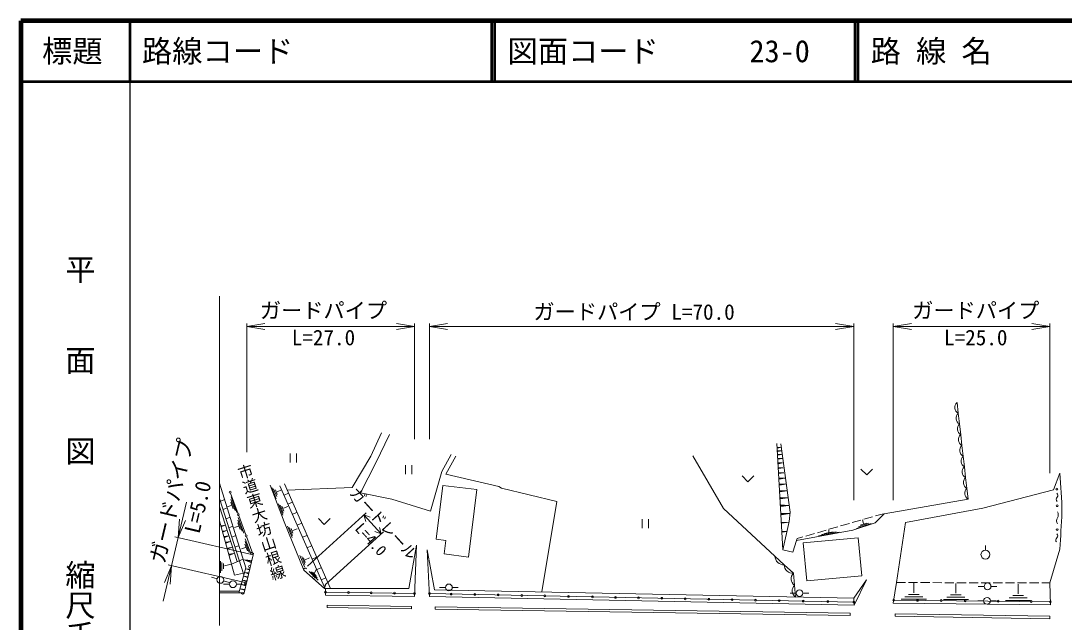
# Model space of a CAD drawing. Units: millimetres, scale not verified. Extents: x 40000 to 680000, y 20000 to 380000.
# Drawn here: x 40000 to 212329, y 280701 to 380000 of the extents above; entities that cross this region are included whole.
import ezdxf
from ezdxf.enums import TextEntityAlignment as Align

# ---------------------------------------------------------------- set-up
doc = ezdxf.new("R2010")
doc.units = ezdxf.units.MM
doc.header["$LTSCALE"] = 1000
for name, color, linetype, lineweight in [('M-TTL', 2, 'Continuous', 140), ('M-TTL-BAND', 7, 'Continuous', 25), ('M-TTL-LINE', 7, 'Continuous', 50), ('M-TTL-TXT', 7, 'Continuous', 13), ('M-WORK', 1, 'Continuous', 13)]:
    doc.layers.add(name, color=color, linetype=linetype, lineweight=lineweight)
doc.styles.add('@ＭＳ ゴシック', font='')
doc.styles.add('ＭＳ ゴシック', font='')
doc.styles.get('@ＭＳ ゴシック').set_extended_font_data('@MS Gothic')
doc.styles.get('ＭＳ ゴシック').set_extended_font_data('MS Gothic')

# ---------------------------------------------------------------- blocks, each defined once
blk = doc.blocks.new('open_arrow')
at = {"color": 0, "linetype": 'Continuous', "lineweight": -2}
blk.add_lwpolyline([(7.5, 1.25), (0, 0), (7.5, -1.25)], dxfattribs=at)

msp = doc.modelspace()

# ---------------------------------------------------------------- linework, layer by layer
at = {"layer": 'M-TTL'}
for p, q in [((40000, 380000), (40000, 20000)), ((680000, 380000), (40000, 380000))]:
    msp.add_line(p, q, dxfattribs=at)
at = {"layer": 'M-TTL-BAND'}
msp.add_line((58000, 370000), (58000, 20000), dxfattribs=at)
at = {"layer": 'M-TTL-LINE'}
for p, q in [((58000, 380000), (58000, 370000)), ((117750, 380000), (117750, 370000)), ((118250, 380000), (118250, 370000)), ((177750, 380000), (177750, 370000)), ((178250, 380000), (178250, 370000)), ((40000, 370000), (680000, 370000))]:
    msp.add_line(p, q, dxfattribs=at)
at = {"layer": 'M-WORK'}
for p, q in [((72836, 280132), (72836, 334523)), ((77303, 308785), (77303, 330036)), ((77303, 329536), (105023, 329536)), ((105023, 310904), (105023, 330036)), ((107486, 310904), (107486, 330036)), ((107486, 329536), (177583, 329536)), ((177583, 300854), (177583, 330036)), ((184097, 300854), (184097, 330036)), ((184097, 329536), (209967, 329536)), ((209967, 305326), (209967, 330036)), ((194835, 315196), (194633, 316967)), ((195037, 313425), (194835, 315196)), ((97793, 308112), (99572, 311966)), ((195239, 311654), (195037, 313425)), ((100889, 311669), (98616, 306992)), ((195441, 309883), (195239, 311654)), ((84498, 308537), (84498, 307053)), ((85523, 308537), (85523, 307053)), ((164878, 310185), (165870, 292663)), ((164986, 309452), (164980, 309557)), ((164980, 309557), (165489, 309533)), ((164983, 309504), (165489, 309533)), ((164986, 309452), (165489, 309533)), ((165019, 308882), (165012, 308997)), ((165012, 308997), (165565, 308971)), ((165015, 308939), (165565, 308971)), ((165019, 308882), (165565, 308971)), ((167093, 298845), (165506, 310152)), ((195643, 308112), (195441, 309883)), ((94735, 302918), (97793, 308112)), ((98616, 306992), (96080, 302051)), ((109520, 305575), (111068, 308375)), ((111858, 308112), (110178, 305114)), ((150985, 308148), (156043, 299453)), ((165054, 308265), (165047, 308389)), ((165047, 308389), (165648, 308361)), ((165050, 308327), (165648, 308361)), ((165054, 308265), (165648, 308361)), ((165092, 307596), (165085, 307731)), ((165085, 307731), (165737, 307701)), ((165089, 307664), (165737, 307701)), ((165092, 307596), (165737, 307701)), ((165134, 306871), (165126, 307018)), ((165126, 307018), (165834, 306985)), ((165130, 306945), (165834, 306985)), ((165134, 306871), (165834, 306985)), ((195845, 306341), (195643, 308112)), ((103537, 306627), (103537, 305143)), ((104563, 306627), (104563, 305143)), ((107642, 299053), (109520, 305575)), ((110178, 305114), (118974, 303105)), ((165179, 306086), (165170, 306245)), ((165170, 306245), (165938, 306209)), ((165175, 306166), (165938, 306209)), ((165179, 306086), (165938, 306209)), ((165228, 305235), (165218, 305408)), ((165218, 305408), (166052, 305369)), ((165223, 305321), (166052, 305369)), ((165228, 305235), (166052, 305369)), ((178766, 305967), (179726, 305007)), ((179726, 305007), (180686, 305967)), ((196047, 304570), (195845, 306341)), ((210593, 302553), (211611, 305324)), ((77178, 289675), (72836, 303650)), ((81158, 303307), (83505, 297283)), ((83525, 303537), (91124, 286244)), ((159134, 304847), (160094, 303887)), ((160094, 303887), (161054, 304847)), ((165281, 304313), (165270, 304500)), ((165270, 304500), (166175, 304458)), ((165275, 304407), (166175, 304458)), ((165281, 304313), (166175, 304458)), ((165338, 303314), (165327, 303517)), ((165327, 303517), (166308, 303471)), ((165332, 303415), (166308, 303471)), ((165338, 303314), (166308, 303471)), ((196249, 302798), (196047, 304570)), ((75879, 298605), (74615, 302017)), ((82192, 301079), (81466, 302924)), ((82269, 301422), (81750, 302739)), ((82345, 301764), (82034, 302555)), ((82310, 302212), (83031, 302528)), ((82793, 303215), (90319, 286088)), ((84202, 301997), (83467, 301682)), ((94735, 302918), (83976, 302512)), ((96080, 302051), (101284, 301030)), ((108595, 294386), (109701, 303287)), ((115327, 302588), (109701, 303287)), ((115327, 302588), (113944, 291454)), ((118974, 303105), (119369, 302841)), ((119369, 302841), (128526, 300634)), ((165400, 302231), (165388, 302451)), ((165388, 302451), (166453, 302402)), ((165394, 302341), (166453, 302402)), ((165400, 302231), (166453, 302402)), ((196451, 301027), (196249, 302798)), ((198889, 299545), (210593, 302553)), ((63500, 284183), (67380, 300512)), ((72836, 301126), (76846, 288488)), ((73670, 300966), (72980, 300671)), ((74764, 299946), (74104, 299729)), ((74665, 300531), (75083, 299434)), ((74691, 300951), (75387, 299122)), ((74717, 301371), (75691, 298811)), ((83277, 298369), (82551, 300213)), ((83354, 298711), (82835, 300029)), ((84858, 300506), (84122, 300191)), ((101284, 301030), (107642, 299053)), ((128526, 300634), (126062, 285695)), ((165468, 301058), (165454, 301297)), ((165454, 301297), (166610, 301243)), ((165461, 301177), (166610, 301243)), ((165468, 301058), (166610, 301243)), ((165541, 299787), (165526, 300046)), ((165526, 300046), (166779, 299988)), ((165533, 299916), (166779, 299988)), ((165541, 299787), (166779, 299988)), ((182628, 298611), (196451, 301027)), ((72836, 299804), (75726, 290695)), ((74097, 299592), (73415, 299301)), ((77176, 295106), (75983, 298325)), ((83430, 299054), (83119, 299845)), ((83395, 299502), (84116, 299818)), ((85596, 298825), (84860, 298511)), ((87352, 289956), (97024, 298760)), ((97706, 298018), (96654, 298423)), ((96960, 297338), (96654, 298423)), ((96654, 298423), (99529, 295266)), ((156043, 299453), (164566, 291587)), ((165620, 298409), (165604, 298690)), ((165604, 298690), (166963, 298627)), ((165612, 298550), (166963, 298627)), ((165620, 298409), (166963, 298627)), ((166928, 297325), (167093, 298845)), ((181115, 297127), (182628, 298611)), ((182268, 298548), (181178, 298235)), ((182628, 298611), (182268, 298548)), ((186128, 297131), (198889, 299545)), ((75284, 288440), (72836, 297406)), ((73163, 296608), (73760, 296707)), ((73195, 296490), (73163, 296608)), ((73179, 296549), (73760, 296707)), ((73195, 296490), (73760, 296707)), ((74572, 298061), (73900, 297774)), ((75036, 296570), (74372, 296287)), ((75925, 296533), (75265, 296315)), ((75826, 297117), (76244, 296020)), ((75852, 297537), (76548, 295709)), ((75878, 297957), (76852, 295398)), ((83505, 297283), (86717, 289295)), ((84788, 294684), (84062, 296528)), ((86386, 297028), (85650, 296713)), ((89152, 297790), (90112, 296830)), ((90112, 296830), (91072, 297790)), ((142645, 297727), (142645, 296243)), ((143671, 297727), (143671, 296243)), ((165697, 297181), (166839, 297212)), ((165708, 297029), (165697, 297181)), ((165703, 297105), (166839, 297212)), ((165708, 297029), (166839, 297212)), ((165870, 292663), (166928, 297325)), ((174930, 296441), (173489, 296028)), ((176853, 296993), (175411, 296579)), ((178775, 297545), (177333, 297131)), ((177412, 295871), (181115, 297127)), ((180476, 297008), (178035, 296181)), ((180093, 297037), (178349, 296446)), ((179709, 297065), (178663, 296711)), ((179163, 296986), (179024, 297574)), ((180697, 298097), (179256, 297683)), ((184626, 287232), (186128, 297131)), ((78389, 291833), (65448, 294799)), ((73400, 295738), (74028, 295842)), ((73434, 295613), (73400, 295738)), ((73417, 295675), (74028, 295842)), ((73434, 295613), (74028, 295842)), ((73645, 294836), (74306, 294945)), ((73681, 294705), (73645, 294836)), ((73663, 294770), (74306, 294945)), ((73681, 294705), (74306, 294945)), ((75517, 295021), (74862, 294741)), ((78389, 291833), (77280, 294824)), ((84865, 295026), (84346, 296344)), ((84941, 295369), (84630, 296159)), ((84906, 295817), (85627, 296133)), ((86529, 294713), (87265, 295028)), ((90342, 286904), (99898, 295602)), ((99529, 295266), (98477, 295671)), ((99529, 295266), (99223, 296351)), ((165742, 295563), (165731, 295714)), ((165731, 295714), (166533, 295673)), ((165737, 295639), (166533, 295673)), ((165742, 295563), (166533, 295673)), ((168120, 294208), (177412, 295871)), ((169163, 294786), (168217, 294514)), ((171086, 295338), (169644, 294924)), ((173008, 295890), (171566, 295476)), ((175170, 295583), (171762, 294969)), ((174682, 295597), (172248, 295159)), ((174195, 295611), (172734, 295348)), ((173464, 295547), (173462, 295954)), ((73899, 293902), (74594, 294017)), ((73937, 293764), (73899, 293902)), ((73918, 293833), (74594, 294017)), ((73937, 293764), (74594, 294017)), ((74162, 292934), (74892, 293054)), ((74182, 292861), (74892, 293054)), ((74202, 292789), (74892, 293054)), ((76040, 293338), (75395, 293062)), ((77115, 293008), (76455, 292791)), ((77016, 293593), (77434, 292496)), ((77042, 294013), (77738, 292184)), ((77068, 294433), (78042, 291873)), ((87287, 292988), (88023, 293302)), ((105377, 293387), (104109, 286281)), ((105023, 284938), (105377, 293387)), ((108595, 294386), (110177, 294189)), ((110177, 294189), (109900, 291957)), ((167490, 292233), (168120, 294208)), ((168217, 294514), (168120, 294208)), ((178328, 294640), (169220, 293777)), ((169816, 287495), (169220, 293777)), ((178328, 294640), (178923, 288358)), ((199333, 292595), (199333, 293331)), ((74202, 292789), (74162, 292934)), ((74435, 291930), (75201, 292057)), ((74477, 291779), (74435, 291930)), ((74456, 291855), (75201, 292057)), ((74477, 291779), (75201, 292057)), ((76890, 285525), (78389, 291833)), ((86835, 289854), (86108, 291698)), ((86911, 290196), (86392, 291514)), ((86988, 290539), (86676, 291329)), ((86952, 290987), (87674, 291303)), ((88844, 291433), (88109, 291119)), ((107131, 292663), (107510, 284922)), ((107131, 292663), (107510, 284922)), ((107131, 292663), (108311, 286057)), ((113944, 291454), (109900, 291957)), ((166090, 290181), (164566, 291587)), ((165870, 292663), (167490, 292233)), ((209967, 287182), (211636, 292736)), ((77283, 287179), (64342, 290146)), ((72949, 288827), (72958, 290775)), ((73216, 289174), (73222, 290566)), ((73482, 289522), (73486, 290357)), ((73661, 289986), (74722, 290262)), ((76728, 291123), (74779, 290290)), ((76018, 285525), (77178, 289675)), ((78073, 290879), (76871, 291006)), ((78033, 290718), (76871, 291006)), ((77993, 290556), (76871, 291006)), ((77779, 289436), (77181, 289517)), ((77765, 289378), (77181, 289517)), ((77752, 289321), (77181, 289517)), ((78073, 290879), (77993, 290556)), ((89613, 289683), (88878, 289368)), ((167614, 288774), (166090, 290181)), ((71480, 288114), (72418, 287836)), ((75284, 288440), (76754, 288777)), ((77481, 288179), (76831, 288267)), ((77466, 288117), (76831, 288267)), ((77451, 288054), (76831, 288267)), ((77633, 288820), (77009, 288905)), ((77619, 288760), (77009, 288905)), ((77604, 288700), (77009, 288905)), ((77481, 288179), (77451, 288054)), ((77633, 288820), (77604, 288700)), ((77779, 289436), (77752, 289321)), ((86717, 289295), (90146, 286242)), ((89116, 287634), (87598, 289041)), ((88961, 287997), (87876, 289002)), ((88805, 288360), (88154, 288963)), ((88520, 288770), (88764, 289418)), ((90348, 288012), (89612, 287697)), ((167784, 286806), (167614, 288774)), ((169816, 287495), (178923, 288358)), ((73492, 287518), (74431, 287241)), ((73494, 286958), (74472, 286958)), ((75593, 286958), (76571, 286958)), ((76987, 286097), (76251, 286198)), ((76970, 286027), (76251, 286198)), ((76953, 285956), (76251, 286198)), ((77158, 286819), (76452, 286915)), ((77142, 286751), (76452, 286915)), ((77126, 286684), (76452, 286915)), ((77323, 287512), (76645, 287605)), ((77307, 287447), (76645, 287605)), ((77292, 287383), (76645, 287605)), ((76987, 286097), (76953, 285956)), ((77158, 286819), (77126, 286684)), ((77323, 287512), (77292, 287383)), ((104109, 286281), (90146, 286242)), ((90319, 286088), (90307, 285144)), ((109169, 286434), (110148, 286434)), ((111268, 286434), (112247, 286434)), ((167953, 284839), (167784, 286806)), ((177583, 284642), (179699, 287672)), ((177624, 283489), (179699, 287672)), ((184097, 283843), (184626, 287232)), ((184626, 287232), (186126, 287229)), ((186626, 287228), (188126, 287225)), ((187506, 285550), (187516, 287139)), ((188626, 287224), (190126, 287221)), ((190626, 287220), (192126, 287217)), ((192626, 287216), (194126, 287213)), ((194457, 285500), (194467, 287089)), ((194626, 287212), (196126, 287209)), ((196626, 287208), (198126, 287205)), ((198141, 286604), (199120, 286604)), ((198626, 287204), (200126, 287202)), ((200240, 286604), (201219, 286604)), ((200626, 287201), (202126, 287198)), ((202626, 287197), (204126, 287194)), ((204626, 287193), (206126, 287190)), ((204727, 285356), (204737, 286945)), ((206626, 287189), (208126, 287186)), ((208626, 287185), (209967, 287182)), ((209967, 287182), (210066, 283562)), ((76102, 285825), (72836, 285825)), ((76890, 285525), (72836, 285525)), ((90307, 285144), (105023, 284938)), ((90314, 285644), (105044, 285438)), ((107486, 285422), (177606, 283989)), ((107510, 284922), (177624, 283489)), ((108311, 286057), (177583, 284642)), ((167073, 285489), (168051, 285489)), ((169172, 285489), (170150, 285489)), ((177583, 284642), (177624, 283489)), ((189571, 284487), (185429, 284493)), ((188982, 284885), (186023, 284889)), ((188393, 285283), (186617, 285286)), ((196522, 284437), (192380, 284443)), ((195933, 284836), (192974, 284840)), ((195343, 285234), (193568, 285236)), ((206202, 284692), (203243, 284696)), ((205613, 285090), (203838, 285092)), ((90609, 283499), (90602, 283099)), ((90602, 283099), (104503, 282886)), ((90609, 283499), (104503, 283286)), ((104503, 283286), (104503, 282886)), ((108416, 283226), (108416, 282826)), ((108416, 283226), (176977, 282176)), ((108416, 282826), (176977, 281776)), ((210066, 283562), (184097, 283843)), ((210052, 284062), (184175, 284342)), ((198058, 284221), (199036, 284221)), ((200157, 284221), (201135, 284221)), ((206792, 284293), (202649, 284299)), ((176977, 281776), (176977, 282176)), ((184407, 282062), (209983, 281670)), ((184407, 282062), (184407, 281662)), ((184407, 281662), (209983, 281270)), ((209983, 281670), (209983, 281270))]:
    msp.add_line(p, q, dxfattribs=at)
for centre, radius in [((74563, 302157), 150), ((75918, 298460), 150), ((77228, 294965), 150), ((199333, 291859), 736), ((77757, 289882), 150), ((72955, 287677), 560), ((88348, 288065), 150), ((75033, 286958), 560), ((77077, 287051), 150), ((110708, 286434), 560), ((199680, 286604), 560), ((90314, 285644), 150), ((94099, 285595), 150), ((97872, 285535), 150), ((101720, 285483), 150), ((105044, 285438), 150), ((107486, 285422), 150), ((111074, 285341), 150), ((115001, 285283), 150), ((118842, 285196), 150), ((122750, 285108), 150), ((126542, 285041), 150), ((130460, 284954), 150), ((134426, 284867), 150), ((138227, 284789), 150), ((142029, 284722), 150), ((145860, 284644), 150), ((149729, 284557), 150), ((153647, 284480), 150), ((157478, 284412), 150), ((161357, 284325), 150), ((165265, 284248), 150), ((168612, 285489), 560), ((184175, 284342), 150), ((188094, 284296), 150), ((192012, 284267), 150), ((195998, 284228), 150), ((199596, 284221), 560), ((169212, 284180), 150), ((173275, 284093), 150), ((177606, 283989), 150), ((201415, 284170), 150), ((206890, 284102), 150), ((210052, 284062), 150)]:
    msp.add_circle(centre, radius, dxfattribs=at)
for centre, radius, start, end in [((195388, 316156), 1108, 132.9275, 240.08432), ((195590, 314385), 1108, 132.9275, 240.08432), ((195792, 312614), 1108, 132.9275, 240.08432), ((195994, 310843), 1108, 132.9275, 240.08432), ((196196, 309072), 1108, 132.9275, 240.08432), ((196397, 307301), 1108, 132.9275, 240.08432), ((196599, 305530), 1108, 132.9275, 240.08432), ((134968, 297870), 77005, 0.73142, 5.55529), ((196801, 303758), 1108, 132.9275, 240.08432), ((197003, 301987), 1108, 132.9275, 240.08432), ((211124, 302683), 150, 0, 180), ((211124, 302683), 150, 180, 0), ((210838, 301659), 459, 313.54383, 48.96246), ((211469, 300994), 459, 133.54383, 228.96246), ((211184, 299922), 150, 0, 180), ((211184, 299922), 150, 180, 0), ((210459, 298405), 908, 327.85466, 34.65163), ((1604488, 220514), 1394723, 176.78013, 177.03175), ((212085, 297409), 999, 149.06435, 209.11987), ((211170, 295972), 150, 0, 180), ((211170, 295972), 150, 180, 0), ((210817, 294969), 459, 309.77129, 45.18993), ((211404, 294264), 459, 129.77129, 225.18993), ((78167, 291948), 250, 332.65911, 152.65911), ((165986, 291596), 1420, 180.37442, 274.2204), ((86949, 289385), 250, 21.28641, 201.28641), ((167510, 290190), 1420, 180.37442, 274.2204), ((168554, 287864), 1309, 135.93715, 233.92236), ((90044, 286668), 250, 228.3274, 48.3274), ((168724, 285896), 1309, 135.93715, 233.92236), ((76643, 285567), 250, 170.36314, 350.36314)]:
    msp.add_arc(centre, radius, start, end, dxfattribs=at)

# ---------------------------------------------------------------- block references
at = {"layer": 'M-WORK', "xscale": 400, "yscale": 400}
for p in [(77303, 329536), (107486, 329536), (184097, 329536)]:
    msp.add_blockref('open_arrow', p, dxfattribs=at)
for p, rotation in [((105023, 329536), 180), ((177583, 329536), 180), ((209967, 329536), 180), ((65993, 294675), 76.6), ((64887, 290021), 256.6)]:
    msp.add_blockref('open_arrow', p, dxfattribs=dict(at, rotation=rotation))

# ---------------------------------------------------------------- texts
at = {"layer": 'M-TTL-BAND', "style": '@ＭＳ ゴシック'}
for s, p in [('平\u3000\u3000面\u3000\u3000図', (49777, 306475)), ('縮尺千分の一', (49777, 261030))]:
    msp.add_text(s, height=3666, rotation=270, dxfattribs=at).set_placement(p, align=Align.MIDDLE_RIGHT)
at = {"layer": 'M-TTL-TXT', "style": 'ＭＳ ゴシック'}
msp.add_text('標題', height=3666, dxfattribs=at).set_placement((48500, 375000), align=Align.MIDDLE_CENTER)
for s, p in [('路線コード', (60000, 375000)), ('図面コード      23-0', (120380, 375000)), ('路 線 名      一般国道 491 号', (180380, 375000))]:
    msp.add_text(s, height=3666, dxfattribs=at).set_placement(p, align=Align.MIDDLE_LEFT)
at = {"layer": 'M-WORK', "style": 'ＭＳ ゴシック'}
for s, p in [('ガードパイプ', (89983, 330117)), ('ガードパイプ', (197731, 330117)), ('L=27.0', (89983, 325648)), ('L=25.0', (197731, 325648))]:
    msp.add_text(s, height=2566, dxfattribs=at).set_placement(p, align=Align.BOTTOM_CENTER)
for s, height, rotation, p in [('ガードパイプ', 2566, 359.921, (124667, 329914)), ('L=70.0', 2566, 359.921, (147439, 329884)), ('ガードレール', 1833, 312.309, (93779, 301577)), ('L=4.0', 1833, 312.309, (94643, 295685))]:
    msp.add_text(s, height=height, rotation=rotation, dxfattribs=at).set_placement(p, align=Align.BOTTOM_LEFT)
for s, p in [('ガードパイプ', (66882, 300265)), ('L=5.0', (71230, 299232))]:
    msp.add_text(s, height=2566, rotation=76.634, dxfattribs=at).set_placement(p, align=Align.BOTTOM_CENTER)
at = {"layer": 'M-WORK', "style": '@ＭＳ ゴシック'}
msp.add_text('市道東大坊山根線', height=1833, rotation=287.647, dxfattribs=at).set_placement((82770, 287687), align=Align.MIDDLE_RIGHT)

doc.saveas('drawing.dxf')
